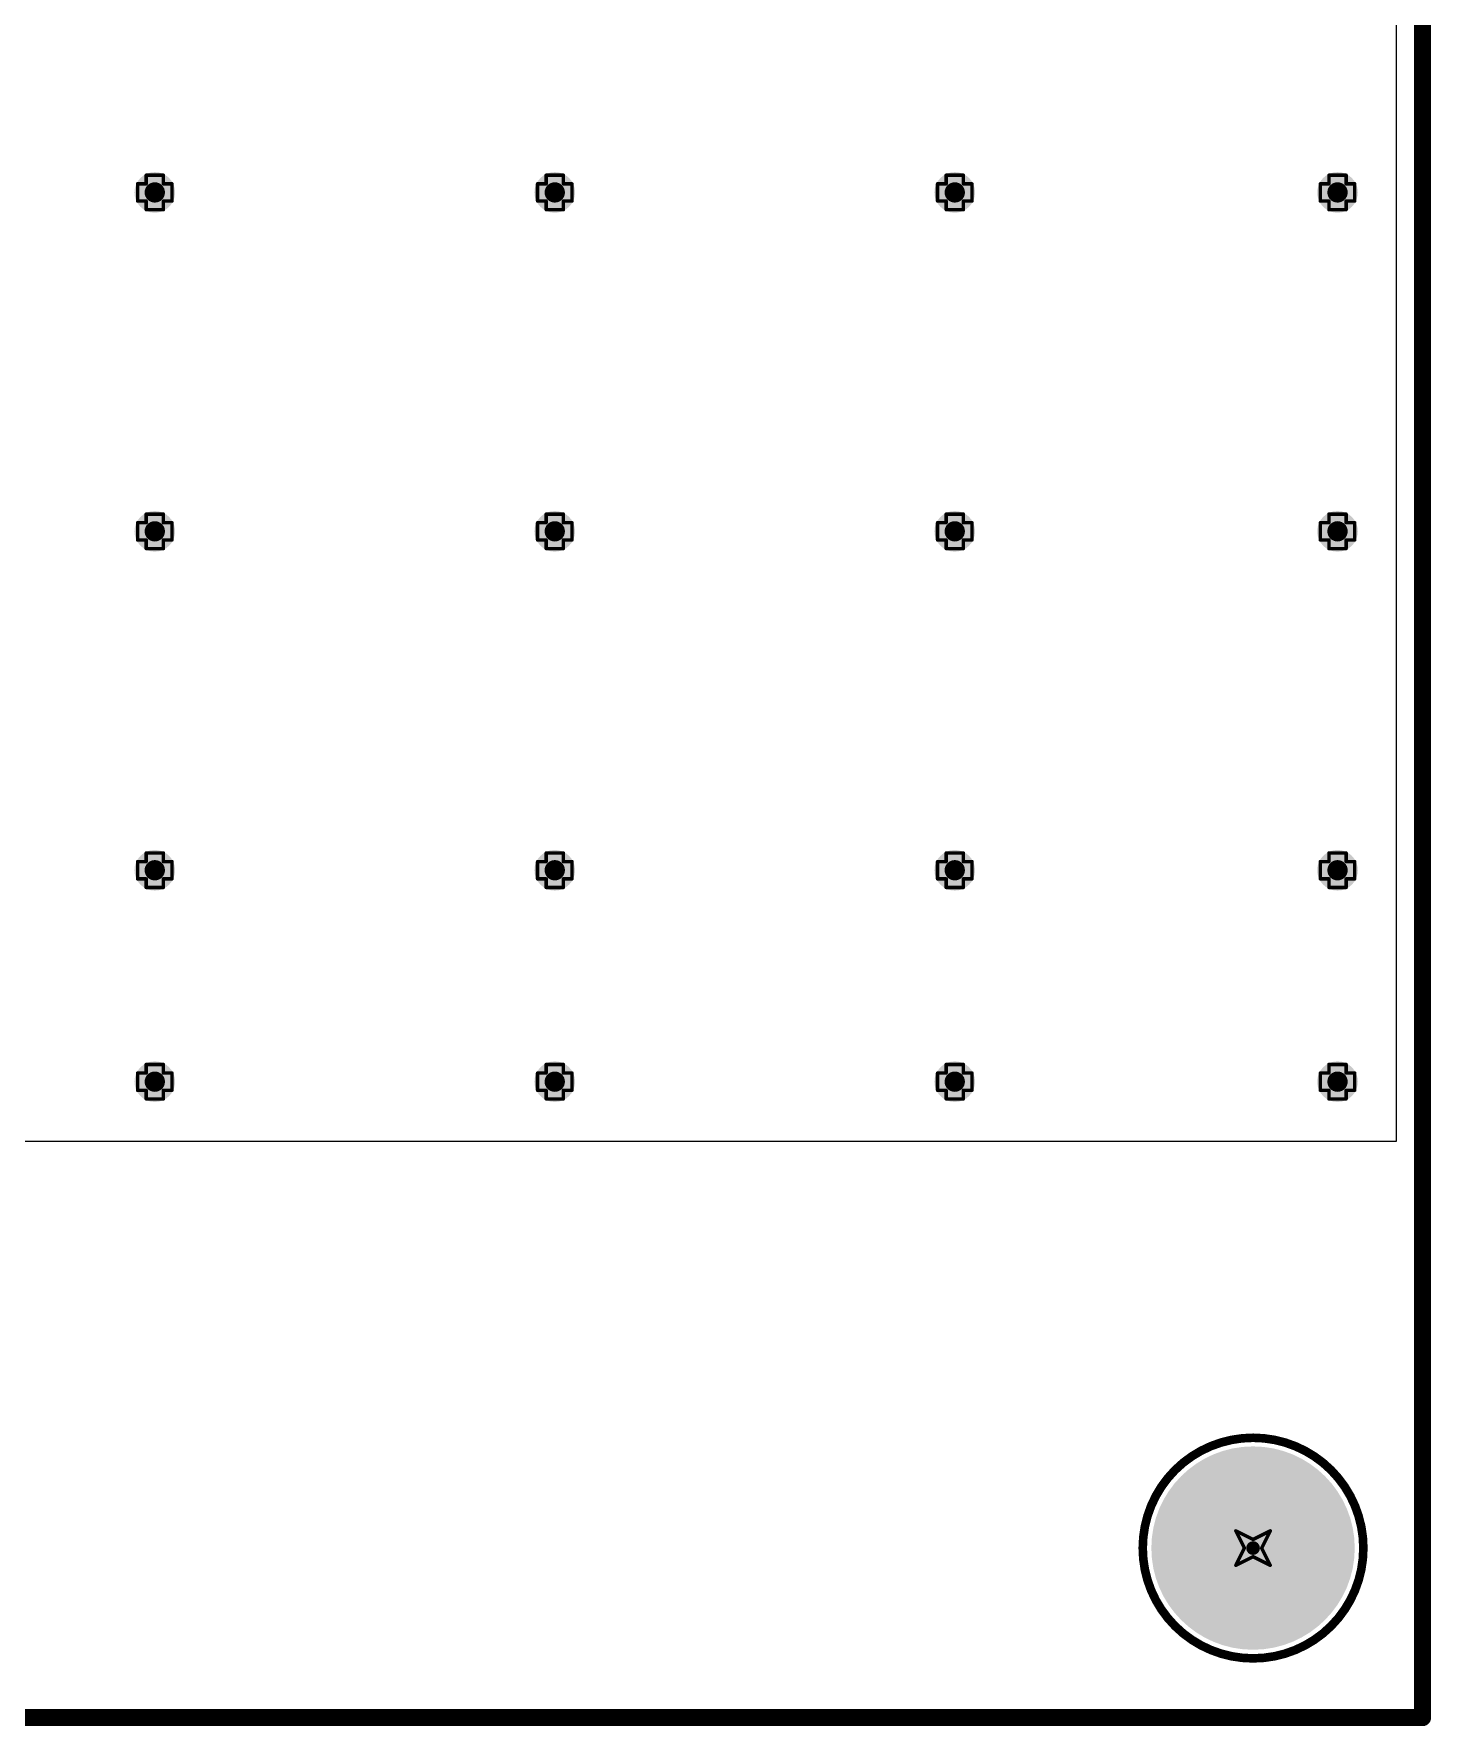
# Model space of a CAD drawing. Header units: inches. Extents: x -0.1 to 10.2, y 0 to 6.5.
# Drawn here: x 3.918 to 4.729, y -0.005 to 0.978 of the extents above; entities that cross this region are included whole.
import ezdxf

# ---------------------------------------------------------------- set-up
doc = ezdxf.new("R2010")
doc.units = ezdxf.units.IN
doc.header["$MEASUREMENT"] = 0
for name, color, linetype in [('Board Outline', 216, 'Continuous'), ('Bottom Layer', 5, 'Continuous'), ('Bottom Solder', 6, 'Continuous'), ('Drill Drawing', 1, 'Continuous'), ('Pad Holes', 156, 'Continuous'), ('Top Layer', 1, 'Continuous'), ('Top Overlay', 2, 'Continuous'), ('Top Solder', 216, 'Continuous'), ('Via Holes', 16, 'Continuous')]:
    doc.layers.add(name, color=color, linetype=linetype)

msp = doc.modelspace()

# ---------------------------------------------------------------- hatches: boundary and pattern name
at = {"layer": 'Bottom Layer'}
h = msp.add_hatch(color=5, dxfattribs=at)
edge = h.paths.add_edge_path()
edge.add_arc((3.98819, 0.88583), 0.01181, 0, 360)
h = msp.add_hatch(color=5, dxfattribs=at)
edge = h.paths.add_edge_path()
edge.add_arc((4.22047, 0.88583), 0.01181, 0, 360)
h = msp.add_hatch(color=5, dxfattribs=at)
edge = h.paths.add_edge_path()
edge.add_arc((4.45276, 0.88583), 0.01181, 0, 360)
h = msp.add_hatch(color=5, dxfattribs=at)
edge = h.paths.add_edge_path()
edge.add_arc((4.67504, 0.88583), 0.01181, 0, 360)
h = msp.add_hatch(color=5, dxfattribs=at)
edge = h.paths.add_edge_path()
edge.add_arc((3.98819, 0.68898), 0.01181, 0, 360)
h = msp.add_hatch(color=5, dxfattribs=at)
edge = h.paths.add_edge_path()
edge.add_arc((4.22047, 0.68898), 0.01181, 0, 360)
h = msp.add_hatch(color=5, dxfattribs=at)
edge = h.paths.add_edge_path()
edge.add_arc((4.45276, 0.68898), 0.01181, 0, 360)
h = msp.add_hatch(color=5, dxfattribs=at)
edge = h.paths.add_edge_path()
edge.add_arc((4.67504, 0.68898), 0.01181, 0, 360)
h = msp.add_hatch(color=5, dxfattribs=at)
edge = h.paths.add_edge_path()
edge.add_arc((3.98819, 0.49213), 0.01181, 0, 360)
h = msp.add_hatch(color=5, dxfattribs=at)
edge = h.paths.add_edge_path()
edge.add_arc((4.22047, 0.49213), 0.01181, 0, 360)
h = msp.add_hatch(color=5, dxfattribs=at)
edge = h.paths.add_edge_path()
edge.add_arc((4.45276, 0.49213), 0.01181, 0, 360)
h = msp.add_hatch(color=5, dxfattribs=at)
edge = h.paths.add_edge_path()
edge.add_arc((4.67504, 0.49213), 0.01181, 0, 360)
h = msp.add_hatch(color=5, dxfattribs=at)
edge = h.paths.add_edge_path()
edge.add_arc((3.98819, 0.36933), 0.01181, 0, 360)
h = msp.add_hatch(color=5, dxfattribs=at)
edge = h.paths.add_edge_path()
edge.add_arc((4.22047, 0.36933), 0.01181, 0, 360)
h = msp.add_hatch(color=5, dxfattribs=at)
edge = h.paths.add_edge_path()
edge.add_arc((4.45276, 0.36933), 0.01181, 0, 360)
h = msp.add_hatch(color=5, dxfattribs=at)
edge = h.paths.add_edge_path()
edge.add_arc((4.67504, 0.36933), 0.01181, 0, 360)
at = {"layer": 'Bottom Solder'}
h = msp.add_hatch(color=6, dxfattribs=at)
edge = h.paths.add_edge_path()
edge.add_arc((4.62598, 0.09843), 0.004, 0, 360)
at = {"layer": 'Pad Holes'}
h = msp.add_hatch(color=7, dxfattribs=at)
edge = h.paths.add_edge_path()
edge.add_arc((4.62598, 0.09843), 0.05906, 0, 360)
at = {"layer": 'Top Layer'}
h = msp.add_hatch(color=1, dxfattribs=at)
edge = h.paths.add_edge_path()
edge.add_arc((3.98819, 0.88583), 0.01181, 0, 360)
h = msp.add_hatch(color=1, dxfattribs=at)
edge = h.paths.add_edge_path()
edge.add_arc((4.22047, 0.88583), 0.01181, 0, 360)
h = msp.add_hatch(color=1, dxfattribs=at)
edge = h.paths.add_edge_path()
edge.add_arc((4.45276, 0.88583), 0.01181, 0, 360)
h = msp.add_hatch(color=1, dxfattribs=at)
edge = h.paths.add_edge_path()
edge.add_arc((4.67504, 0.88583), 0.01181, 0, 360)
h = msp.add_hatch(color=1, dxfattribs=at)
edge = h.paths.add_edge_path()
edge.add_arc((3.98819, 0.68898), 0.01181, 0, 360)
h = msp.add_hatch(color=1, dxfattribs=at)
edge = h.paths.add_edge_path()
edge.add_arc((4.22047, 0.68898), 0.01181, 0, 360)
h = msp.add_hatch(color=1, dxfattribs=at)
edge = h.paths.add_edge_path()
edge.add_arc((4.45276, 0.68898), 0.01181, 0, 360)
h = msp.add_hatch(color=1, dxfattribs=at)
edge = h.paths.add_edge_path()
edge.add_arc((4.67504, 0.68898), 0.01181, 0, 360)
h = msp.add_hatch(color=1, dxfattribs=at)
edge = h.paths.add_edge_path()
edge.add_arc((3.98819, 0.49213), 0.01181, 0, 360)
h = msp.add_hatch(color=1, dxfattribs=at)
edge = h.paths.add_edge_path()
edge.add_arc((4.22047, 0.49213), 0.01181, 0, 360)
h = msp.add_hatch(color=1, dxfattribs=at)
edge = h.paths.add_edge_path()
edge.add_arc((4.45276, 0.49213), 0.01181, 0, 360)
h = msp.add_hatch(color=1, dxfattribs=at)
edge = h.paths.add_edge_path()
edge.add_arc((4.67504, 0.49213), 0.01181, 0, 360)
h = msp.add_hatch(color=1, dxfattribs=at)
edge = h.paths.add_edge_path()
edge.add_arc((3.98819, 0.36933), 0.01181, 0, 360)
h = msp.add_hatch(color=1, dxfattribs=at)
edge = h.paths.add_edge_path()
edge.add_arc((4.22047, 0.36933), 0.01181, 0, 360)
h = msp.add_hatch(color=1, dxfattribs=at)
edge = h.paths.add_edge_path()
edge.add_arc((4.45276, 0.36933), 0.01181, 0, 360)
h = msp.add_hatch(color=1, dxfattribs=at)
edge = h.paths.add_edge_path()
edge.add_arc((4.67504, 0.36933), 0.01181, 0, 360)
at = {"layer": 'Top Solder'}
h = msp.add_hatch(color=216, dxfattribs=at)
edge = h.paths.add_edge_path()
edge.add_arc((4.62598, 0.09843), 0.004, 0, 360)
at = {"layer": 'Via Holes'}
h = msp.add_hatch(color=7, dxfattribs=at)
edge = h.paths.add_edge_path()
edge.add_arc((3.98819, 0.88583), 0.00591, 0, 360)
h = msp.add_hatch(color=7, dxfattribs=at)
edge = h.paths.add_edge_path()
edge.add_arc((4.22047, 0.88583), 0.00591, 0, 360)
h = msp.add_hatch(color=7, dxfattribs=at)
edge = h.paths.add_edge_path()
edge.add_arc((4.45276, 0.88583), 0.00591, 0, 360)
h = msp.add_hatch(color=7, dxfattribs=at)
edge = h.paths.add_edge_path()
edge.add_arc((4.67504, 0.88583), 0.00591, 0, 360)
h = msp.add_hatch(color=7, dxfattribs=at)
edge = h.paths.add_edge_path()
edge.add_arc((3.98819, 0.68898), 0.00591, 0, 360)
h = msp.add_hatch(color=7, dxfattribs=at)
edge = h.paths.add_edge_path()
edge.add_arc((4.22047, 0.68898), 0.00591, 0, 360)
h = msp.add_hatch(color=7, dxfattribs=at)
edge = h.paths.add_edge_path()
edge.add_arc((4.45276, 0.68898), 0.00591, 0, 360)
h = msp.add_hatch(color=7, dxfattribs=at)
edge = h.paths.add_edge_path()
edge.add_arc((4.67504, 0.68898), 0.00591, 0, 360)
h = msp.add_hatch(color=7, dxfattribs=at)
edge = h.paths.add_edge_path()
edge.add_arc((3.98819, 0.49213), 0.00591, 0, 360)
h = msp.add_hatch(color=7, dxfattribs=at)
edge = h.paths.add_edge_path()
edge.add_arc((4.22047, 0.49213), 0.00591, 0, 360)
h = msp.add_hatch(color=7, dxfattribs=at)
edge = h.paths.add_edge_path()
edge.add_arc((4.45276, 0.49213), 0.00591, 0, 360)
h = msp.add_hatch(color=7, dxfattribs=at)
edge = h.paths.add_edge_path()
edge.add_arc((4.67504, 0.49213), 0.00591, 0, 360)
h = msp.add_hatch(color=7, dxfattribs=at)
edge = h.paths.add_edge_path()
edge.add_arc((3.98819, 0.36933), 0.00591, 0, 360)
h = msp.add_hatch(color=7, dxfattribs=at)
edge = h.paths.add_edge_path()
edge.add_arc((4.22047, 0.36933), 0.00591, 0, 360)
h = msp.add_hatch(color=7, dxfattribs=at)
edge = h.paths.add_edge_path()
edge.add_arc((4.45276, 0.36933), 0.00591, 0, 360)
h = msp.add_hatch(color=7, dxfattribs=at)
edge = h.paths.add_edge_path()
edge.add_arc((4.67504, 0.36933), 0.00591, 0, 360)

# ---------------------------------------------------------------- linework, layer by layer
at = {"layer": 'Board Outline', "const_width": 0.01}
for points in [[(4.72441, 0), (4.72441, 4.33071)], [(0, 0), (4.72441, 0)]]:
    msp.add_lwpolyline(points, dxfattribs=at)
at = {"layer": 'Board Outline', "const_width": 0.005}
msp.add_lwpolyline([(4.72191, 0, 1), (4.72691, 0, 1)], format="xyb", close=True, dxfattribs=at)
msp.add_lwpolyline([(4.72191, 0, 1), (4.72691, 0, 1)], format="xyb", close=True, dxfattribs=at)
at = {"layer": 'Bottom Layer'}
for p, q in [((4.70912, 2.17292), (4.70912, 0.33465)), ((4.70912, 0.33465), (0.01529, 0.33465))]:
    msp.add_line(p, q, dxfattribs=at)
at = {"layer": 'Drill Drawing', "const_width": 0.002}
for points in [[(3.98319, 0.89083), (3.98319, 0.89583)], [(3.98319, 0.89583), (3.99319, 0.89583)], [(3.99319, 0.89083), (3.99319, 0.89583)], [(4.21547, 0.89083), (4.21547, 0.89583)], [(4.21547, 0.89583), (4.22547, 0.89583)], [(4.22547, 0.89083), (4.22547, 0.89583)], [(4.44776, 0.89083), (4.44776, 0.89583)], [(4.44776, 0.89583), (4.45776, 0.89583)], [(4.45776, 0.89083), (4.45776, 0.89583)], [(4.67004, 0.89083), (4.67004, 0.89583)], [(4.67004, 0.89583), (4.68004, 0.89583)], [(4.68004, 0.89083), (4.68004, 0.89583)], [(3.97819, 0.88083), (3.97819, 0.89083)], [(3.97819, 0.89083), (3.98319, 0.89083)], [(3.99319, 0.89083), (3.99819, 0.89083)], [(3.99819, 0.88083), (3.99819, 0.89083)], [(4.21047, 0.88083), (4.21047, 0.89083)], [(4.21047, 0.89083), (4.21547, 0.89083)], [(4.22547, 0.89083), (4.23047, 0.89083)], [(4.23047, 0.88083), (4.23047, 0.89083)], [(4.44276, 0.88083), (4.44276, 0.89083)], [(4.44276, 0.89083), (4.44776, 0.89083)], [(4.45776, 0.89083), (4.46276, 0.89083)], [(4.46276, 0.88083), (4.46276, 0.89083)], [(4.66504, 0.88083), (4.66504, 0.89083)], [(4.66504, 0.89083), (4.67004, 0.89083)], [(4.68004, 0.89083), (4.68504, 0.89083)], [(4.68504, 0.88083), (4.68504, 0.89083)], [(3.97819, 0.88083), (3.98319, 0.88083)], [(3.98319, 0.87583), (3.98319, 0.88083)], [(3.98319, 0.87583), (3.99319, 0.87583)], [(3.99319, 0.88083), (3.99819, 0.88083)], [(3.99319, 0.87583), (3.99319, 0.88083)], [(4.21047, 0.88083), (4.21547, 0.88083)], [(4.21547, 0.87583), (4.21547, 0.88083)], [(4.21547, 0.87583), (4.22547, 0.87583)], [(4.22547, 0.88083), (4.23047, 0.88083)], [(4.22547, 0.87583), (4.22547, 0.88083)], [(4.44276, 0.88083), (4.44776, 0.88083)], [(4.44776, 0.87583), (4.44776, 0.88083)], [(4.44776, 0.87583), (4.45776, 0.87583)], [(4.45776, 0.88083), (4.46276, 0.88083)], [(4.45776, 0.87583), (4.45776, 0.88083)], [(4.66504, 0.88083), (4.67004, 0.88083)], [(4.67004, 0.87583), (4.67004, 0.88083)], [(4.67004, 0.87583), (4.68004, 0.87583)], [(4.68004, 0.88083), (4.68504, 0.88083)], [(4.68004, 0.87583), (4.68004, 0.88083)], [(3.98319, 0.69398), (3.98319, 0.69898)], [(3.98319, 0.69898), (3.99319, 0.69898)], [(3.99319, 0.69398), (3.99319, 0.69898)], [(4.21547, 0.69398), (4.21547, 0.69898)], [(4.21547, 0.69898), (4.22547, 0.69898)], [(4.22547, 0.69398), (4.22547, 0.69898)], [(4.44776, 0.69398), (4.44776, 0.69898)], [(4.44776, 0.69898), (4.45776, 0.69898)], [(4.45776, 0.69398), (4.45776, 0.69898)], [(4.67004, 0.69398), (4.67004, 0.69898)], [(4.67004, 0.69898), (4.68004, 0.69898)], [(4.68004, 0.69398), (4.68004, 0.69898)], [(3.97819, 0.68398), (3.97819, 0.69398)], [(3.97819, 0.69398), (3.98319, 0.69398)], [(3.99319, 0.69398), (3.99819, 0.69398)], [(3.99819, 0.68398), (3.99819, 0.69398)], [(4.21047, 0.68398), (4.21047, 0.69398)], [(4.21047, 0.69398), (4.21547, 0.69398)], [(4.22547, 0.69398), (4.23047, 0.69398)], [(4.23047, 0.68398), (4.23047, 0.69398)], [(4.44276, 0.68398), (4.44276, 0.69398)], [(4.44276, 0.69398), (4.44776, 0.69398)], [(4.45776, 0.69398), (4.46276, 0.69398)], [(4.46276, 0.68398), (4.46276, 0.69398)], [(4.66504, 0.68398), (4.66504, 0.69398)], [(4.66504, 0.69398), (4.67004, 0.69398)], [(4.68004, 0.69398), (4.68504, 0.69398)], [(4.68504, 0.68398), (4.68504, 0.69398)], [(3.97819, 0.68398), (3.98319, 0.68398)], [(3.98319, 0.67898), (3.98319, 0.68398)], [(3.98319, 0.67898), (3.99319, 0.67898)], [(3.99319, 0.68398), (3.99819, 0.68398)], [(3.99319, 0.67898), (3.99319, 0.68398)], [(4.21047, 0.68398), (4.21547, 0.68398)], [(4.21547, 0.67898), (4.21547, 0.68398)], [(4.21547, 0.67898), (4.22547, 0.67898)], [(4.22547, 0.68398), (4.23047, 0.68398)], [(4.22547, 0.67898), (4.22547, 0.68398)], [(4.44276, 0.68398), (4.44776, 0.68398)], [(4.44776, 0.67898), (4.44776, 0.68398)], [(4.44776, 0.67898), (4.45776, 0.67898)], [(4.45776, 0.68398), (4.46276, 0.68398)], [(4.45776, 0.67898), (4.45776, 0.68398)], [(4.66504, 0.68398), (4.67004, 0.68398)], [(4.67004, 0.67898), (4.67004, 0.68398)], [(4.67004, 0.67898), (4.68004, 0.67898)], [(4.68004, 0.68398), (4.68504, 0.68398)], [(4.68004, 0.67898), (4.68004, 0.68398)], [(3.98319, 0.49713), (3.98319, 0.50213)], [(3.98319, 0.50213), (3.99319, 0.50213)], [(3.99319, 0.49713), (3.99319, 0.50213)], [(4.21547, 0.49713), (4.21547, 0.50213)], [(4.21547, 0.50213), (4.22547, 0.50213)], [(4.22547, 0.49713), (4.22547, 0.50213)], [(4.44776, 0.49713), (4.44776, 0.50213)], [(4.44776, 0.50213), (4.45776, 0.50213)], [(4.45776, 0.49713), (4.45776, 0.50213)], [(4.67004, 0.49713), (4.67004, 0.50213)], [(4.67004, 0.50213), (4.68004, 0.50213)], [(4.68004, 0.49713), (4.68004, 0.50213)], [(3.97819, 0.48713), (3.97819, 0.49713)], [(3.97819, 0.49713), (3.98319, 0.49713)], [(3.99319, 0.49713), (3.99819, 0.49713)], [(3.99819, 0.48713), (3.99819, 0.49713)], [(4.21047, 0.48713), (4.21047, 0.49713)], [(4.21047, 0.49713), (4.21547, 0.49713)], [(4.22547, 0.49713), (4.23047, 0.49713)], [(4.23047, 0.48713), (4.23047, 0.49713)], [(4.44276, 0.48713), (4.44276, 0.49713)], [(4.44276, 0.49713), (4.44776, 0.49713)], [(4.45776, 0.49713), (4.46276, 0.49713)], [(4.46276, 0.48713), (4.46276, 0.49713)], [(4.66504, 0.48713), (4.66504, 0.49713)], [(4.66504, 0.49713), (4.67004, 0.49713)], [(4.68004, 0.49713), (4.68504, 0.49713)], [(4.68504, 0.48713), (4.68504, 0.49713)], [(3.97819, 0.48713), (3.98319, 0.48713)], [(3.98319, 0.48213), (3.98319, 0.48713)], [(3.98319, 0.48213), (3.99319, 0.48213)], [(3.99319, 0.48713), (3.99819, 0.48713)], [(3.99319, 0.48213), (3.99319, 0.48713)], [(4.21047, 0.48713), (4.21547, 0.48713)], [(4.21547, 0.48213), (4.21547, 0.48713)], [(4.21547, 0.48213), (4.22547, 0.48213)], [(4.22547, 0.48713), (4.23047, 0.48713)], [(4.22547, 0.48213), (4.22547, 0.48713)], [(4.44276, 0.48713), (4.44776, 0.48713)], [(4.44776, 0.48213), (4.44776, 0.48713)], [(4.44776, 0.48213), (4.45776, 0.48213)], [(4.45776, 0.48713), (4.46276, 0.48713)], [(4.45776, 0.48213), (4.45776, 0.48713)], [(4.66504, 0.48713), (4.67004, 0.48713)], [(4.67004, 0.48213), (4.67004, 0.48713)], [(4.67004, 0.48213), (4.68004, 0.48213)], [(4.68004, 0.48713), (4.68504, 0.48713)], [(4.68004, 0.48213), (4.68004, 0.48713)], [(3.97819, 0.36433), (3.97819, 0.37433)], [(3.97819, 0.37433), (3.98319, 0.37433)], [(3.98319, 0.37433), (3.98319, 0.37933)], [(3.98319, 0.37933), (3.99319, 0.37933)], [(3.99319, 0.37433), (3.99319, 0.37933)], [(3.99319, 0.37433), (3.99819, 0.37433)], [(3.99819, 0.36433), (3.99819, 0.37433)], [(4.21047, 0.36433), (4.21047, 0.37433)], [(4.21047, 0.37433), (4.21547, 0.37433)], [(4.21547, 0.37433), (4.21547, 0.37933)], [(4.21547, 0.37933), (4.22547, 0.37933)], [(4.22547, 0.37433), (4.22547, 0.37933)], [(4.22547, 0.37433), (4.23047, 0.37433)], [(4.23047, 0.36433), (4.23047, 0.37433)], [(4.44276, 0.36433), (4.44276, 0.37433)], [(4.44276, 0.37433), (4.44776, 0.37433)], [(4.44776, 0.37433), (4.44776, 0.37933)], [(4.44776, 0.37933), (4.45776, 0.37933)], [(4.45776, 0.37433), (4.45776, 0.37933)], [(4.45776, 0.37433), (4.46276, 0.37433)], [(4.46276, 0.36433), (4.46276, 0.37433)], [(4.66504, 0.36433), (4.66504, 0.37433)], [(4.66504, 0.37433), (4.67004, 0.37433)], [(4.67004, 0.37433), (4.67004, 0.37933)], [(4.67004, 0.37933), (4.68004, 0.37933)], [(4.68004, 0.37433), (4.68004, 0.37933)], [(4.68004, 0.37433), (4.68504, 0.37433)], [(4.68504, 0.36433), (4.68504, 0.37433)], [(3.97819, 0.36433), (3.98319, 0.36433)], [(3.98319, 0.35933), (3.98319, 0.36433)], [(3.99319, 0.36433), (3.99819, 0.36433)], [(3.99319, 0.35933), (3.99319, 0.36433)], [(4.21047, 0.36433), (4.21547, 0.36433)], [(4.21547, 0.35933), (4.21547, 0.36433)], [(4.22547, 0.36433), (4.23047, 0.36433)], [(4.22547, 0.35933), (4.22547, 0.36433)], [(4.44276, 0.36433), (4.44776, 0.36433)], [(4.44776, 0.35933), (4.44776, 0.36433)], [(4.45776, 0.36433), (4.46276, 0.36433)], [(4.45776, 0.35933), (4.45776, 0.36433)], [(4.66504, 0.36433), (4.67004, 0.36433)], [(4.67004, 0.35933), (4.67004, 0.36433)], [(4.68004, 0.36433), (4.68504, 0.36433)], [(4.68004, 0.35933), (4.68004, 0.36433)], [(3.98319, 0.35933), (3.99319, 0.35933)], [(4.21547, 0.35933), (4.22547, 0.35933)], [(4.44776, 0.35933), (4.45776, 0.35933)], [(4.67004, 0.35933), (4.68004, 0.35933)], [(4.61598, 0.10843), (4.62598, 0.10343)], [(4.61598, 0.10843), (4.62098, 0.09843)], [(4.62598, 0.10343), (4.63598, 0.10843)], [(4.63098, 0.09843), (4.63598, 0.10843)], [(4.61598, 0.08843), (4.62098, 0.09843)], [(4.63098, 0.09843), (4.63598, 0.08843)], [(4.61598, 0.08843), (4.62598, 0.09343)], [(4.62598, 0.09343), (4.63598, 0.08843)]]:
    msp.add_lwpolyline(points, dxfattribs=at)
at = {"layer": 'Drill Drawing', "const_width": 0.001}
for points in [[(3.98269, 0.89583, 1), (3.98369, 0.89583, 1)], [(3.98269, 0.89583, 1), (3.98369, 0.89583, 1)], [(3.99269, 0.89583, 1), (3.99369, 0.89583, 1)], [(3.99269, 0.89583, 1), (3.99369, 0.89583, 1)], [(4.21497, 0.89583, 1), (4.21597, 0.89583, 1)], [(4.21497, 0.89583, 1), (4.21597, 0.89583, 1)], [(4.22497, 0.89583, 1), (4.22597, 0.89583, 1)], [(4.22497, 0.89583, 1), (4.22597, 0.89583, 1)], [(4.44726, 0.89583, 1), (4.44826, 0.89583, 1)], [(4.44726, 0.89583, 1), (4.44826, 0.89583, 1)], [(4.45726, 0.89583, 1), (4.45826, 0.89583, 1)], [(4.45726, 0.89583, 1), (4.45826, 0.89583, 1)], [(4.66954, 0.89583, 1), (4.67054, 0.89583, 1)], [(4.66954, 0.89583, 1), (4.67054, 0.89583, 1)], [(4.67954, 0.89583, 1), (4.68054, 0.89583, 1)], [(4.67954, 0.89583, 1), (4.68054, 0.89583, 1)], [(3.97769, 0.89083, 1), (3.97869, 0.89083, 1)], [(3.97769, 0.89083, 1), (3.97869, 0.89083, 1)], [(3.98269, 0.89083, 1), (3.98369, 0.89083, 1)], [(3.98269, 0.89083, 1), (3.98369, 0.89083, 1)], [(3.99269, 0.89083, 1), (3.99369, 0.89083, 1)], [(3.99269, 0.89083, 1), (3.99369, 0.89083, 1)], [(3.99769, 0.89083, 1), (3.99869, 0.89083, 1)], [(3.99769, 0.89083, 1), (3.99869, 0.89083, 1)], [(4.20997, 0.89083, 1), (4.21097, 0.89083, 1)], [(4.20997, 0.89083, 1), (4.21097, 0.89083, 1)], [(4.21497, 0.89083, 1), (4.21597, 0.89083, 1)], [(4.21497, 0.89083, 1), (4.21597, 0.89083, 1)], [(4.22497, 0.89083, 1), (4.22597, 0.89083, 1)], [(4.22497, 0.89083, 1), (4.22597, 0.89083, 1)], [(4.22997, 0.89083, 1), (4.23097, 0.89083, 1)], [(4.22997, 0.89083, 1), (4.23097, 0.89083, 1)], [(4.44226, 0.89083, 1), (4.44326, 0.89083, 1)], [(4.44226, 0.89083, 1), (4.44326, 0.89083, 1)], [(4.44726, 0.89083, 1), (4.44826, 0.89083, 1)], [(4.44726, 0.89083, 1), (4.44826, 0.89083, 1)], [(4.45726, 0.89083, 1), (4.45826, 0.89083, 1)], [(4.45726, 0.89083, 1), (4.45826, 0.89083, 1)], [(4.46226, 0.89083, 1), (4.46326, 0.89083, 1)], [(4.46226, 0.89083, 1), (4.46326, 0.89083, 1)], [(4.66454, 0.89083, 1), (4.66554, 0.89083, 1)], [(4.66454, 0.89083, 1), (4.66554, 0.89083, 1)], [(4.66954, 0.89083, 1), (4.67054, 0.89083, 1)], [(4.66954, 0.89083, 1), (4.67054, 0.89083, 1)], [(4.67954, 0.89083, 1), (4.68054, 0.89083, 1)], [(4.67954, 0.89083, 1), (4.68054, 0.89083, 1)], [(4.68454, 0.89083, 1), (4.68554, 0.89083, 1)], [(4.68454, 0.89083, 1), (4.68554, 0.89083, 1)], [(3.97769, 0.88083, 1), (3.97869, 0.88083, 1)], [(3.97769, 0.88083, 1), (3.97869, 0.88083, 1)], [(3.98269, 0.88083, 1), (3.98369, 0.88083, 1)], [(3.98269, 0.88083, 1), (3.98369, 0.88083, 1)], [(3.98269, 0.87583, 1), (3.98369, 0.87583, 1)], [(3.98269, 0.87583, 1), (3.98369, 0.87583, 1)], [(3.99269, 0.88083, 1), (3.99369, 0.88083, 1)], [(3.99269, 0.88083, 1), (3.99369, 0.88083, 1)], [(3.99269, 0.87583, 1), (3.99369, 0.87583, 1)], [(3.99269, 0.87583, 1), (3.99369, 0.87583, 1)], [(3.99769, 0.88083, 1), (3.99869, 0.88083, 1)], [(3.99769, 0.88083, 1), (3.99869, 0.88083, 1)], [(4.20997, 0.88083, 1), (4.21097, 0.88083, 1)], [(4.20997, 0.88083, 1), (4.21097, 0.88083, 1)], [(4.21497, 0.88083, 1), (4.21597, 0.88083, 1)], [(4.21497, 0.88083, 1), (4.21597, 0.88083, 1)], [(4.21497, 0.87583, 1), (4.21597, 0.87583, 1)], [(4.21497, 0.87583, 1), (4.21597, 0.87583, 1)], [(4.22497, 0.88083, 1), (4.22597, 0.88083, 1)], [(4.22497, 0.88083, 1), (4.22597, 0.88083, 1)], [(4.22497, 0.87583, 1), (4.22597, 0.87583, 1)], [(4.22497, 0.87583, 1), (4.22597, 0.87583, 1)], [(4.22997, 0.88083, 1), (4.23097, 0.88083, 1)], [(4.22997, 0.88083, 1), (4.23097, 0.88083, 1)], [(4.44226, 0.88083, 1), (4.44326, 0.88083, 1)], [(4.44226, 0.88083, 1), (4.44326, 0.88083, 1)], [(4.44726, 0.88083, 1), (4.44826, 0.88083, 1)], [(4.44726, 0.88083, 1), (4.44826, 0.88083, 1)], [(4.44726, 0.87583, 1), (4.44826, 0.87583, 1)], [(4.44726, 0.87583, 1), (4.44826, 0.87583, 1)], [(4.45726, 0.88083, 1), (4.45826, 0.88083, 1)], [(4.45726, 0.88083, 1), (4.45826, 0.88083, 1)], [(4.45726, 0.87583, 1), (4.45826, 0.87583, 1)], [(4.45726, 0.87583, 1), (4.45826, 0.87583, 1)], [(4.46226, 0.88083, 1), (4.46326, 0.88083, 1)], [(4.46226, 0.88083, 1), (4.46326, 0.88083, 1)], [(4.66454, 0.88083, 1), (4.66554, 0.88083, 1)], [(4.66454, 0.88083, 1), (4.66554, 0.88083, 1)], [(4.66954, 0.88083, 1), (4.67054, 0.88083, 1)], [(4.66954, 0.88083, 1), (4.67054, 0.88083, 1)], [(4.66954, 0.87583, 1), (4.67054, 0.87583, 1)], [(4.66954, 0.87583, 1), (4.67054, 0.87583, 1)], [(4.67954, 0.88083, 1), (4.68054, 0.88083, 1)], [(4.67954, 0.88083, 1), (4.68054, 0.88083, 1)], [(4.67954, 0.87583, 1), (4.68054, 0.87583, 1)], [(4.67954, 0.87583, 1), (4.68054, 0.87583, 1)], [(4.68454, 0.88083, 1), (4.68554, 0.88083, 1)], [(4.68454, 0.88083, 1), (4.68554, 0.88083, 1)], [(3.98269, 0.69898, 1), (3.98369, 0.69898, 1)], [(3.98269, 0.69898, 1), (3.98369, 0.69898, 1)], [(3.99269, 0.69898, 1), (3.99369, 0.69898, 1)], [(3.99269, 0.69898, 1), (3.99369, 0.69898, 1)], [(4.21497, 0.69898, 1), (4.21597, 0.69898, 1)], [(4.21497, 0.69898, 1), (4.21597, 0.69898, 1)], [(4.22497, 0.69898, 1), (4.22597, 0.69898, 1)], [(4.22497, 0.69898, 1), (4.22597, 0.69898, 1)], [(4.44726, 0.69898, 1), (4.44826, 0.69898, 1)], [(4.44726, 0.69898, 1), (4.44826, 0.69898, 1)], [(4.45726, 0.69898, 1), (4.45826, 0.69898, 1)], [(4.45726, 0.69898, 1), (4.45826, 0.69898, 1)], [(4.66954, 0.69898, 1), (4.67054, 0.69898, 1)], [(4.66954, 0.69898, 1), (4.67054, 0.69898, 1)], [(4.67954, 0.69898, 1), (4.68054, 0.69898, 1)], [(4.67954, 0.69898, 1), (4.68054, 0.69898, 1)], [(3.97769, 0.69398, 1), (3.97869, 0.69398, 1)], [(3.97769, 0.69398, 1), (3.97869, 0.69398, 1)], [(3.98269, 0.69398, 1), (3.98369, 0.69398, 1)], [(3.98269, 0.69398, 1), (3.98369, 0.69398, 1)], [(3.99269, 0.69398, 1), (3.99369, 0.69398, 1)], [(3.99269, 0.69398, 1), (3.99369, 0.69398, 1)], [(3.99769, 0.69398, 1), (3.99869, 0.69398, 1)], [(3.99769, 0.69398, 1), (3.99869, 0.69398, 1)], [(4.20997, 0.69398, 1), (4.21097, 0.69398, 1)], [(4.20997, 0.69398, 1), (4.21097, 0.69398, 1)], [(4.21497, 0.69398, 1), (4.21597, 0.69398, 1)], [(4.21497, 0.69398, 1), (4.21597, 0.69398, 1)], [(4.22497, 0.69398, 1), (4.22597, 0.69398, 1)], [(4.22497, 0.69398, 1), (4.22597, 0.69398, 1)], [(4.22997, 0.69398, 1), (4.23097, 0.69398, 1)], [(4.22997, 0.69398, 1), (4.23097, 0.69398, 1)], [(4.44226, 0.69398, 1), (4.44326, 0.69398, 1)], [(4.44226, 0.69398, 1), (4.44326, 0.69398, 1)], [(4.44726, 0.69398, 1), (4.44826, 0.69398, 1)], [(4.44726, 0.69398, 1), (4.44826, 0.69398, 1)], [(4.45726, 0.69398, 1), (4.45826, 0.69398, 1)], [(4.45726, 0.69398, 1), (4.45826, 0.69398, 1)], [(4.46226, 0.69398, 1), (4.46326, 0.69398, 1)], [(4.46226, 0.69398, 1), (4.46326, 0.69398, 1)], [(4.66454, 0.69398, 1), (4.66554, 0.69398, 1)], [(4.66454, 0.69398, 1), (4.66554, 0.69398, 1)], [(4.66954, 0.69398, 1), (4.67054, 0.69398, 1)], [(4.66954, 0.69398, 1), (4.67054, 0.69398, 1)], [(4.67954, 0.69398, 1), (4.68054, 0.69398, 1)], [(4.67954, 0.69398, 1), (4.68054, 0.69398, 1)], [(4.68454, 0.69398, 1), (4.68554, 0.69398, 1)], [(4.68454, 0.69398, 1), (4.68554, 0.69398, 1)], [(3.97769, 0.68398, 1), (3.97869, 0.68398, 1)], [(3.97769, 0.68398, 1), (3.97869, 0.68398, 1)], [(3.98269, 0.68398, 1), (3.98369, 0.68398, 1)], [(3.98269, 0.68398, 1), (3.98369, 0.68398, 1)], [(3.98269, 0.67898, 1), (3.98369, 0.67898, 1)], [(3.98269, 0.67898, 1), (3.98369, 0.67898, 1)], [(3.99269, 0.68398, 1), (3.99369, 0.68398, 1)], [(3.99269, 0.68398, 1), (3.99369, 0.68398, 1)], [(3.99269, 0.67898, 1), (3.99369, 0.67898, 1)], [(3.99269, 0.67898, 1), (3.99369, 0.67898, 1)], [(3.99769, 0.68398, 1), (3.99869, 0.68398, 1)], [(3.99769, 0.68398, 1), (3.99869, 0.68398, 1)], [(4.20997, 0.68398, 1), (4.21097, 0.68398, 1)], [(4.20997, 0.68398, 1), (4.21097, 0.68398, 1)], [(4.21497, 0.68398, 1), (4.21597, 0.68398, 1)], [(4.21497, 0.68398, 1), (4.21597, 0.68398, 1)], [(4.21497, 0.67898, 1), (4.21597, 0.67898, 1)], [(4.21497, 0.67898, 1), (4.21597, 0.67898, 1)], [(4.22497, 0.68398, 1), (4.22597, 0.68398, 1)], [(4.22497, 0.68398, 1), (4.22597, 0.68398, 1)], [(4.22497, 0.67898, 1), (4.22597, 0.67898, 1)], [(4.22497, 0.67898, 1), (4.22597, 0.67898, 1)], [(4.22997, 0.68398, 1), (4.23097, 0.68398, 1)], [(4.22997, 0.68398, 1), (4.23097, 0.68398, 1)], [(4.44226, 0.68398, 1), (4.44326, 0.68398, 1)], [(4.44226, 0.68398, 1), (4.44326, 0.68398, 1)], [(4.44726, 0.68398, 1), (4.44826, 0.68398, 1)], [(4.44726, 0.68398, 1), (4.44826, 0.68398, 1)], [(4.44726, 0.67898, 1), (4.44826, 0.67898, 1)], [(4.44726, 0.67898, 1), (4.44826, 0.67898, 1)], [(4.45726, 0.68398, 1), (4.45826, 0.68398, 1)], [(4.45726, 0.68398, 1), (4.45826, 0.68398, 1)], [(4.45726, 0.67898, 1), (4.45826, 0.67898, 1)], [(4.45726, 0.67898, 1), (4.45826, 0.67898, 1)], [(4.46226, 0.68398, 1), (4.46326, 0.68398, 1)], [(4.46226, 0.68398, 1), (4.46326, 0.68398, 1)], [(4.66454, 0.68398, 1), (4.66554, 0.68398, 1)], [(4.66454, 0.68398, 1), (4.66554, 0.68398, 1)], [(4.66954, 0.68398, 1), (4.67054, 0.68398, 1)], [(4.66954, 0.68398, 1), (4.67054, 0.68398, 1)], [(4.66954, 0.67898, 1), (4.67054, 0.67898, 1)], [(4.66954, 0.67898, 1), (4.67054, 0.67898, 1)], [(4.67954, 0.68398, 1), (4.68054, 0.68398, 1)], [(4.67954, 0.68398, 1), (4.68054, 0.68398, 1)], [(4.67954, 0.67898, 1), (4.68054, 0.67898, 1)], [(4.67954, 0.67898, 1), (4.68054, 0.67898, 1)], [(4.68454, 0.68398, 1), (4.68554, 0.68398, 1)], [(4.68454, 0.68398, 1), (4.68554, 0.68398, 1)], [(3.98269, 0.50213, 1), (3.98369, 0.50213, 1)], [(3.98269, 0.50213, 1), (3.98369, 0.50213, 1)], [(3.99269, 0.50213, 1), (3.99369, 0.50213, 1)], [(3.99269, 0.50213, 1), (3.99369, 0.50213, 1)], [(4.21497, 0.50213, 1), (4.21597, 0.50213, 1)], [(4.21497, 0.50213, 1), (4.21597, 0.50213, 1)], [(4.22497, 0.50213, 1), (4.22597, 0.50213, 1)], [(4.22497, 0.50213, 1), (4.22597, 0.50213, 1)], [(4.44726, 0.50213, 1), (4.44826, 0.50213, 1)], [(4.44726, 0.50213, 1), (4.44826, 0.50213, 1)], [(4.45726, 0.50213, 1), (4.45826, 0.50213, 1)], [(4.45726, 0.50213, 1), (4.45826, 0.50213, 1)], [(4.66954, 0.50213, 1), (4.67054, 0.50213, 1)], [(4.66954, 0.50213, 1), (4.67054, 0.50213, 1)], [(4.67954, 0.50213, 1), (4.68054, 0.50213, 1)], [(4.67954, 0.50213, 1), (4.68054, 0.50213, 1)], [(3.97769, 0.49713, 1), (3.97869, 0.49713, 1)], [(3.97769, 0.49713, 1), (3.97869, 0.49713, 1)], [(3.98269, 0.49713, 1), (3.98369, 0.49713, 1)], [(3.98269, 0.49713, 1), (3.98369, 0.49713, 1)], [(3.99269, 0.49713, 1), (3.99369, 0.49713, 1)], [(3.99269, 0.49713, 1), (3.99369, 0.49713, 1)], [(3.99769, 0.49713, 1), (3.99869, 0.49713, 1)], [(3.99769, 0.49713, 1), (3.99869, 0.49713, 1)], [(4.20997, 0.49713, 1), (4.21097, 0.49713, 1)], [(4.20997, 0.49713, 1), (4.21097, 0.49713, 1)], [(4.21497, 0.49713, 1), (4.21597, 0.49713, 1)], [(4.21497, 0.49713, 1), (4.21597, 0.49713, 1)], [(4.22497, 0.49713, 1), (4.22597, 0.49713, 1)], [(4.22497, 0.49713, 1), (4.22597, 0.49713, 1)], [(4.22997, 0.49713, 1), (4.23097, 0.49713, 1)], [(4.22997, 0.49713, 1), (4.23097, 0.49713, 1)], [(4.44226, 0.49713, 1), (4.44326, 0.49713, 1)], [(4.44226, 0.49713, 1), (4.44326, 0.49713, 1)], [(4.44726, 0.49713, 1), (4.44826, 0.49713, 1)], [(4.44726, 0.49713, 1), (4.44826, 0.49713, 1)], [(4.45726, 0.49713, 1), (4.45826, 0.49713, 1)], [(4.45726, 0.49713, 1), (4.45826, 0.49713, 1)], [(4.46226, 0.49713, 1), (4.46326, 0.49713, 1)], [(4.46226, 0.49713, 1), (4.46326, 0.49713, 1)], [(4.66454, 0.49713, 1), (4.66554, 0.49713, 1)], [(4.66454, 0.49713, 1), (4.66554, 0.49713, 1)], [(4.66954, 0.49713, 1), (4.67054, 0.49713, 1)], [(4.66954, 0.49713, 1), (4.67054, 0.49713, 1)], [(4.67954, 0.49713, 1), (4.68054, 0.49713, 1)], [(4.67954, 0.49713, 1), (4.68054, 0.49713, 1)], [(4.68454, 0.49713, 1), (4.68554, 0.49713, 1)], [(4.68454, 0.49713, 1), (4.68554, 0.49713, 1)], [(3.97769, 0.48713, 1), (3.97869, 0.48713, 1)], [(3.97769, 0.48713, 1), (3.97869, 0.48713, 1)], [(3.98269, 0.48713, 1), (3.98369, 0.48713, 1)], [(3.98269, 0.48713, 1), (3.98369, 0.48713, 1)], [(3.98269, 0.48213, 1), (3.98369, 0.48213, 1)], [(3.98269, 0.48213, 1), (3.98369, 0.48213, 1)], [(3.99269, 0.48713, 1), (3.99369, 0.48713, 1)], [(3.99269, 0.48713, 1), (3.99369, 0.48713, 1)], [(3.99269, 0.48213, 1), (3.99369, 0.48213, 1)], [(3.99269, 0.48213, 1), (3.99369, 0.48213, 1)], [(3.99769, 0.48713, 1), (3.99869, 0.48713, 1)], [(3.99769, 0.48713, 1), (3.99869, 0.48713, 1)], [(4.20997, 0.48713, 1), (4.21097, 0.48713, 1)], [(4.20997, 0.48713, 1), (4.21097, 0.48713, 1)], [(4.21497, 0.48713, 1), (4.21597, 0.48713, 1)], [(4.21497, 0.48713, 1), (4.21597, 0.48713, 1)], [(4.21497, 0.48213, 1), (4.21597, 0.48213, 1)], [(4.21497, 0.48213, 1), (4.21597, 0.48213, 1)], [(4.22497, 0.48713, 1), (4.22597, 0.48713, 1)], [(4.22497, 0.48713, 1), (4.22597, 0.48713, 1)], [(4.22497, 0.48213, 1), (4.22597, 0.48213, 1)], [(4.22497, 0.48213, 1), (4.22597, 0.48213, 1)], [(4.22997, 0.48713, 1), (4.23097, 0.48713, 1)], [(4.22997, 0.48713, 1), (4.23097, 0.48713, 1)], [(4.44226, 0.48713, 1), (4.44326, 0.48713, 1)], [(4.44226, 0.48713, 1), (4.44326, 0.48713, 1)], [(4.44726, 0.48713, 1), (4.44826, 0.48713, 1)], [(4.44726, 0.48713, 1), (4.44826, 0.48713, 1)], [(4.44726, 0.48213, 1), (4.44826, 0.48213, 1)], [(4.44726, 0.48213, 1), (4.44826, 0.48213, 1)], [(4.45726, 0.48713, 1), (4.45826, 0.48713, 1)], [(4.45726, 0.48713, 1), (4.45826, 0.48713, 1)], [(4.45726, 0.48213, 1), (4.45826, 0.48213, 1)], [(4.45726, 0.48213, 1), (4.45826, 0.48213, 1)], [(4.46226, 0.48713, 1), (4.46326, 0.48713, 1)], [(4.46226, 0.48713, 1), (4.46326, 0.48713, 1)], [(4.66454, 0.48713, 1), (4.66554, 0.48713, 1)], [(4.66454, 0.48713, 1), (4.66554, 0.48713, 1)], [(4.66954, 0.48713, 1), (4.67054, 0.48713, 1)], [(4.66954, 0.48713, 1), (4.67054, 0.48713, 1)], [(4.66954, 0.48213, 1), (4.67054, 0.48213, 1)], [(4.66954, 0.48213, 1), (4.67054, 0.48213, 1)], [(4.67954, 0.48713, 1), (4.68054, 0.48713, 1)], [(4.67954, 0.48713, 1), (4.68054, 0.48713, 1)], [(4.67954, 0.48213, 1), (4.68054, 0.48213, 1)], [(4.67954, 0.48213, 1), (4.68054, 0.48213, 1)], [(4.68454, 0.48713, 1), (4.68554, 0.48713, 1)], [(4.68454, 0.48713, 1), (4.68554, 0.48713, 1)], [(3.97769, 0.37433, 1), (3.97869, 0.37433, 1)], [(3.97769, 0.37433, 1), (3.97869, 0.37433, 1)], [(3.98269, 0.37933, 1), (3.98369, 0.37933, 1)], [(3.98269, 0.37933, 1), (3.98369, 0.37933, 1)], [(3.98269, 0.37433, 1), (3.98369, 0.37433, 1)], [(3.98269, 0.37433, 1), (3.98369, 0.37433, 1)], [(3.99269, 0.37933, 1), (3.99369, 0.37933, 1)], [(3.99269, 0.37933, 1), (3.99369, 0.37933, 1)], [(3.99269, 0.37433, 1), (3.99369, 0.37433, 1)], [(3.99269, 0.37433, 1), (3.99369, 0.37433, 1)], [(3.99769, 0.37433, 1), (3.99869, 0.37433, 1)], [(3.99769, 0.37433, 1), (3.99869, 0.37433, 1)], [(4.20997, 0.37433, 1), (4.21097, 0.37433, 1)], [(4.20997, 0.37433, 1), (4.21097, 0.37433, 1)], [(4.21497, 0.37933, 1), (4.21597, 0.37933, 1)], [(4.21497, 0.37933, 1), (4.21597, 0.37933, 1)], [(4.21497, 0.37433, 1), (4.21597, 0.37433, 1)], [(4.21497, 0.37433, 1), (4.21597, 0.37433, 1)], [(4.22497, 0.37933, 1), (4.22597, 0.37933, 1)], [(4.22497, 0.37933, 1), (4.22597, 0.37933, 1)], [(4.22497, 0.37433, 1), (4.22597, 0.37433, 1)], [(4.22497, 0.37433, 1), (4.22597, 0.37433, 1)], [(4.22997, 0.37433, 1), (4.23097, 0.37433, 1)], [(4.22997, 0.37433, 1), (4.23097, 0.37433, 1)], [(4.44226, 0.37433, 1), (4.44326, 0.37433, 1)], [(4.44226, 0.37433, 1), (4.44326, 0.37433, 1)], [(4.44726, 0.37933, 1), (4.44826, 0.37933, 1)], [(4.44726, 0.37933, 1), (4.44826, 0.37933, 1)], [(4.44726, 0.37433, 1), (4.44826, 0.37433, 1)], [(4.44726, 0.37433, 1), (4.44826, 0.37433, 1)], [(4.45726, 0.37933, 1), (4.45826, 0.37933, 1)], [(4.45726, 0.37933, 1), (4.45826, 0.37933, 1)], [(4.45726, 0.37433, 1), (4.45826, 0.37433, 1)], [(4.45726, 0.37433, 1), (4.45826, 0.37433, 1)], [(4.46226, 0.37433, 1), (4.46326, 0.37433, 1)], [(4.46226, 0.37433, 1), (4.46326, 0.37433, 1)], [(4.66454, 0.37433, 1), (4.66554, 0.37433, 1)], [(4.66454, 0.37433, 1), (4.66554, 0.37433, 1)], [(4.66954, 0.37933, 1), (4.67054, 0.37933, 1)], [(4.66954, 0.37933, 1), (4.67054, 0.37933, 1)], [(4.66954, 0.37433, 1), (4.67054, 0.37433, 1)], [(4.66954, 0.37433, 1), (4.67054, 0.37433, 1)], [(4.67954, 0.37933, 1), (4.68054, 0.37933, 1)], [(4.67954, 0.37933, 1), (4.68054, 0.37933, 1)], [(4.67954, 0.37433, 1), (4.68054, 0.37433, 1)], [(4.67954, 0.37433, 1), (4.68054, 0.37433, 1)], [(4.68454, 0.37433, 1), (4.68554, 0.37433, 1)], [(4.68454, 0.37433, 1), (4.68554, 0.37433, 1)], [(3.97769, 0.36433, 1), (3.97869, 0.36433, 1)], [(3.97769, 0.36433, 1), (3.97869, 0.36433, 1)], [(3.98269, 0.36433, 1), (3.98369, 0.36433, 1)], [(3.98269, 0.36433, 1), (3.98369, 0.36433, 1)], [(3.99269, 0.36433, 1), (3.99369, 0.36433, 1)], [(3.99269, 0.36433, 1), (3.99369, 0.36433, 1)], [(3.99769, 0.36433, 1), (3.99869, 0.36433, 1)], [(3.99769, 0.36433, 1), (3.99869, 0.36433, 1)], [(4.20997, 0.36433, 1), (4.21097, 0.36433, 1)], [(4.20997, 0.36433, 1), (4.21097, 0.36433, 1)], [(4.21497, 0.36433, 1), (4.21597, 0.36433, 1)], [(4.21497, 0.36433, 1), (4.21597, 0.36433, 1)], [(4.22497, 0.36433, 1), (4.22597, 0.36433, 1)], [(4.22497, 0.36433, 1), (4.22597, 0.36433, 1)], [(4.22997, 0.36433, 1), (4.23097, 0.36433, 1)], [(4.22997, 0.36433, 1), (4.23097, 0.36433, 1)], [(4.44226, 0.36433, 1), (4.44326, 0.36433, 1)], [(4.44226, 0.36433, 1), (4.44326, 0.36433, 1)], [(4.44726, 0.36433, 1), (4.44826, 0.36433, 1)], [(4.44726, 0.36433, 1), (4.44826, 0.36433, 1)], [(4.45726, 0.36433, 1), (4.45826, 0.36433, 1)], [(4.45726, 0.36433, 1), (4.45826, 0.36433, 1)], [(4.46226, 0.36433, 1), (4.46326, 0.36433, 1)], [(4.46226, 0.36433, 1), (4.46326, 0.36433, 1)], [(4.66454, 0.36433, 1), (4.66554, 0.36433, 1)], [(4.66454, 0.36433, 1), (4.66554, 0.36433, 1)], [(4.66954, 0.36433, 1), (4.67054, 0.36433, 1)], [(4.66954, 0.36433, 1), (4.67054, 0.36433, 1)], [(4.67954, 0.36433, 1), (4.68054, 0.36433, 1)], [(4.67954, 0.36433, 1), (4.68054, 0.36433, 1)], [(4.68454, 0.36433, 1), (4.68554, 0.36433, 1)], [(4.68454, 0.36433, 1), (4.68554, 0.36433, 1)], [(3.98269, 0.35933, 1), (3.98369, 0.35933, 1)], [(3.98269, 0.35933, 1), (3.98369, 0.35933, 1)], [(3.99269, 0.35933, 1), (3.99369, 0.35933, 1)], [(3.99269, 0.35933, 1), (3.99369, 0.35933, 1)], [(4.21497, 0.35933, 1), (4.21597, 0.35933, 1)], [(4.21497, 0.35933, 1), (4.21597, 0.35933, 1)], [(4.22497, 0.35933, 1), (4.22597, 0.35933, 1)], [(4.22497, 0.35933, 1), (4.22597, 0.35933, 1)], [(4.44726, 0.35933, 1), (4.44826, 0.35933, 1)], [(4.44726, 0.35933, 1), (4.44826, 0.35933, 1)], [(4.45726, 0.35933, 1), (4.45826, 0.35933, 1)], [(4.45726, 0.35933, 1), (4.45826, 0.35933, 1)], [(4.66954, 0.35933, 1), (4.67054, 0.35933, 1)], [(4.66954, 0.35933, 1), (4.67054, 0.35933, 1)], [(4.67954, 0.35933, 1), (4.68054, 0.35933, 1)], [(4.67954, 0.35933, 1), (4.68054, 0.35933, 1)], [(4.61548, 0.10843, 1), (4.61648, 0.10843, 1)], [(4.61548, 0.10843, 1), (4.61648, 0.10843, 1)], [(4.63548, 0.10843, 1), (4.63648, 0.10843, 1)], [(4.63548, 0.10843, 1), (4.63648, 0.10843, 1)], [(4.62048, 0.09843, 1), (4.62148, 0.09843, 1)], [(4.62048, 0.09843, 1), (4.62148, 0.09843, 1)], [(4.62548, 0.10343, 1), (4.62648, 0.10343, 1)], [(4.62548, 0.10343, 1), (4.62648, 0.10343, 1)], [(4.63048, 0.09843, 1), (4.63148, 0.09843, 1)], [(4.63048, 0.09843, 1), (4.63148, 0.09843, 1)], [(4.61548, 0.08843, 1), (4.61648, 0.08843, 1)], [(4.61548, 0.08843, 1), (4.61648, 0.08843, 1)], [(4.62548, 0.09343, 1), (4.62648, 0.09343, 1)], [(4.62548, 0.09343, 1), (4.62648, 0.09343, 1)], [(4.63548, 0.08843, 1), (4.63648, 0.08843, 1)], [(4.63548, 0.08843, 1), (4.63648, 0.08843, 1)]]:
    msp.add_lwpolyline(points, format="xyb", close=True, dxfattribs=at)
at = {"layer": 'Top Layer'}
for p, q in [((4.70912, 2.17292), (4.70912, 0.33465)), ((4.70912, 0.33465), (0.01529, 0.33465))]:
    msp.add_line(p, q, dxfattribs=at)
at = {"layer": 'Top Overlay'}
for points, const_width in [([(4.69005, 0.09843, 1), (4.56192, 0.09843, 1)], 0.005), ([(4.56067, 0.09843, 1), (4.56317, 0.09843, 1)], 0.0025), ([(4.6888, 0.09843, 1), (4.6913, 0.09843, 1)], 0.0025)]:
    msp.add_lwpolyline(points, format="xyb", close=True, dxfattribs=dict(at, const_width=const_width))

doc.saveas('drawing.dxf')
